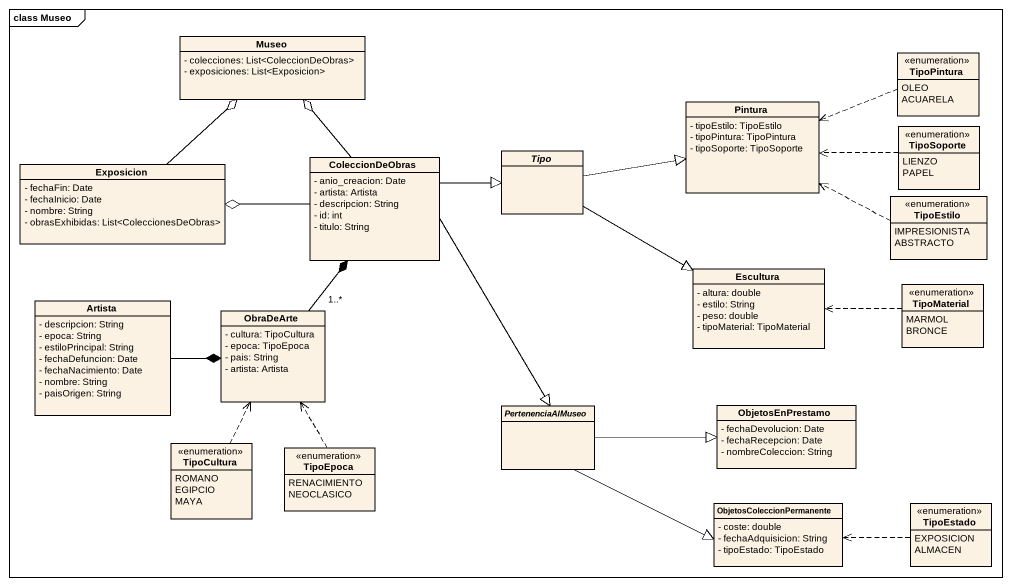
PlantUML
@startuml
mainframe class Museo
hide circle
hide empty members
skinparam classAttributeIconSize 0
class Museo {
  - colecciones: List<ColeccionDeObras>
  - exposiciones: List<Exposicion>
}
enum TipoPintura {
  OLEO
  ACUARELA
}
class Pintura {
  - tipoEstilo: TipoEstilo
  - tipoPintura: TipoPintura
  - tipoSoporte: TipoSoporte
}
class ColeccionDeObras {
  - anio_creacion: Date
  - artista: Artista
  - descripcion: String
  - id: int
  - titulo: String
}
abstract class Tipo
enum TipoSoporte {
  LIENZO
  PAPEL
}
class Exposicion {
  - fechaFin: Date
  - fechaInicio: Date
  - nombre: String
  - obrasExhibidas: List<ColeccionesDeObras>
}
enum TipoEstilo {
  IMPRESIONISTA
  ABSTRACTO
}
class Escultura {
  - altura: double
  - estilo: String
  - peso: double
  - tipoMaterial: TipoMaterial
}
enum TipoMaterial {
  MARMOL
  BRONCE
}
class Artista {
  - descripcion: String
  - epoca: String
  - estiloPrincipal: String
  - fechaDefuncion: Date
  - fechaNacimiento: Date
  - nombre: String
  - paisOrigen: String
}
class ObraDeArte {
  - cultura: TipoCultura
  - epoca: TipoEpoca
  - pais: String
  - artista: Artista
}
abstract class PertenenciaAlMuseo
class ObjetosEnPrestamo {
  - fechaDevolucion: Date
  - fechaRecepcion: Date
  - nombreColeccion: String
}
enum TipoCultura {
  ROMANO
  EGIPCIO
  MAYA
}
enum TipoEpoca {
  RENACIMIENTO
  NEOCLASICO
}
class ObjetosColeccionPermanente {
  - coste: double
  - fechaAdquisicion: String
  - tipoEstado: TipoEstado
}
enum TipoEstado {
  EXPOSICION
  ALMACEN
}
TipoPintura .left.> Pintura
ColeccionDeObras -up-o Museo
ColeccionDeObras -right-|> Tipo
ColeccionDeObras -left-o Exposicion
ColeccionDeObras --|> PertenenciaAlMuseo
Tipo -right-|> Pintura
Tipo -right-|> Escultura
TipoSoporte .left.> Pintura
Exposicion -up-o Museo
TipoEstilo .left.> Pintura
TipoMaterial .left.> Escultura
Artista -right-* ObraDeArte
ObraDeArte "1..*" -up-* ColeccionDeObras
PertenenciaAlMuseo -right-|> ObjetosEnPrestamo
PertenenciaAlMuseo -right-|> ObjetosColeccionPermanente
TipoCultura .up.> ObraDeArte
TipoEpoca .up.> ObraDeArte
TipoEstado .left.> ObjetosColeccionPermanente
@enduml
